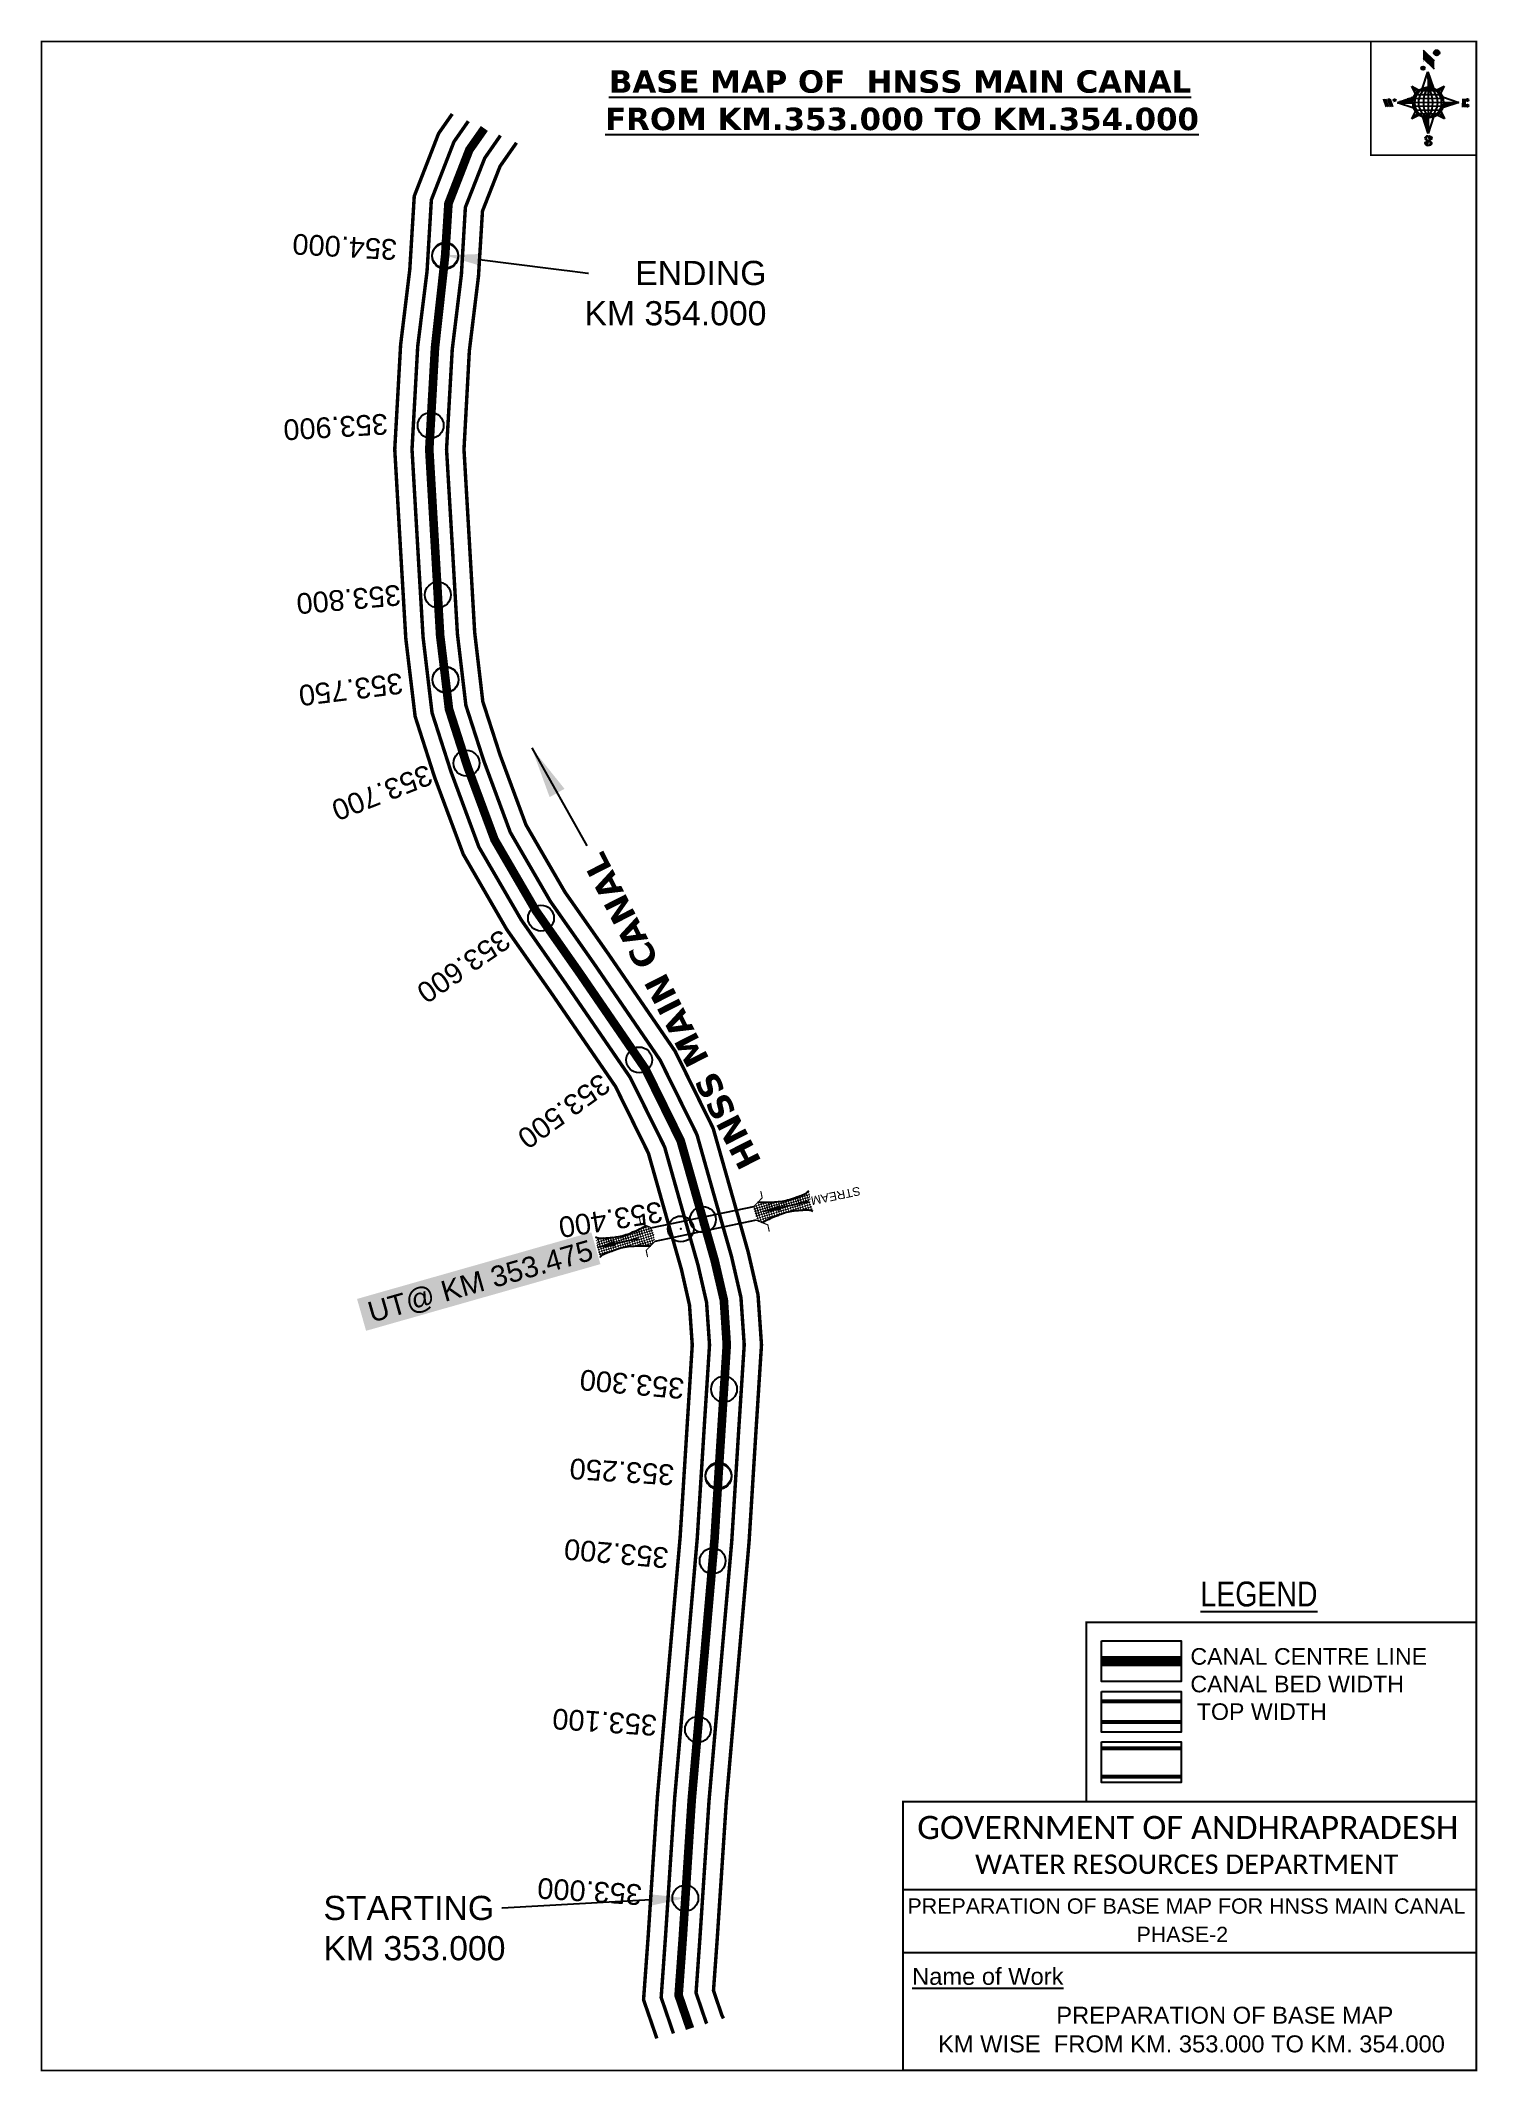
# Model space of a CAD drawing. Header units: inches. Extents: x 803734 to 804566, y 1573558 to 1574734.
import ezdxf
from ezdxf import colors
from ezdxf.entities.mleader import LeaderData, LeaderLine
from ezdxf.enums import TextEntityAlignment as Align
from ezdxf.math import Vec2, Vec3

# ---------------------------------------------------------------- set-up
doc = ezdxf.new("R2010")
doc.units = ezdxf.units.IN
doc.header["$LTSCALE"] = 15
doc.header["$MEASUREMENT"] = 0
doc.header["$PDMODE"] = 32
doc.header["$PDSIZE"] = 15
doc.linetypes.add('HIDDEN2', pattern=[0.1875, 0.125, -0.0625])
for name, color, linetype in [('AQUADUCT', 1, 'Continuous'), ('bord', 1, 'Continuous'), ('CANAL1', 7, 'Continuous'), ('CSMark', 72, 'Continuous'), ('DCBMS', 232, 'Continuous'), ('PAGE', 7, 'Continuous'), ('STRUCTURE', 5, 'Continuous'), ('TEXT', 6, 'Continuous')]:
    doc.layers.add(name, color=color, linetype=linetype)
doc.styles.add('ARIALN', font='ARIALN.TTF')
doc.styles.get("Standard").update_dxf_attribs({"font": 'arial.ttf'})
doc.dimstyles.get("Standard").update_dxf_attribs({"dimtxt": 20, "dimasz": 0.18, "dimexe": 0.18, "dimexo": 0.0625, "dimgap": 0.09, "dimtad": 0, "dimtih": 1, "dimtoh": 1, "dimdec": 4, "dimzin": 0, "dimdsep": 46, "dimtxsty": 'Standard', "dimcen": 0.09, "dimadec": 0, "dimazin": 0, "dimtfac": 1, "dimtdec": 4, "dimtofl": 0, "dimtmove": 0, "dimatfit": 3, "dimfxl": 1, "dimtolj": 1, "dimtzin": 0, "dimarcsym": 0})
pattern_1 = [(267.297113149, (-8720374.938, 50637915.138), (10.5367255337, -0.497431438), [])]
pattern_2 = [(357.297113149, (-8720374.938, 50637915.138), (0.497431438, 10.5367255337), [])]

# ---------------------------------------------------------------- blocks, each defined once
blk = doc.blocks.new('*X26')
at = {"color": 0, "linetype": 'Continuous'}
for p, q in [((6321.6, 240.5), (6322.3, 241.2)), ((6321.6, 240.3), (6322.3, 241)), ((6321.6, 240.1), (6322.3, 240.8)), ((6321.6, 239.9), (6322.4, 240.7)), ((6321.6, 239.8), (6322.4, 240.6)), ((6321.6, 239.6), (6322.5, 240.5)), ((6321.6, 239.4), (6322.5, 240.3)), ((6321.6, 239.2), (6322.6, 240.2)), ((6321.7, 239.1), (6322.6, 240.1)), ((6321.8, 240.8), (6322.4, 241.4)), ((6321.8, 239), (6322.7, 240)), ((6321.8, 239), (6322.8, 239.9)), ((6321.9, 238.9), (6322.9, 239.8)), ((6322, 238.8), (6323, 239.7)), ((6322.1, 241.3), (6322.4, 241.6)), ((6322.1, 238.7), (6323.1, 239.6)), ((6322.2, 238.6), (6323.1, 239.6)), ((6322.3, 238.5), (6323.2, 239.5)), ((6322.4, 238.5), (6323.3, 239.4)), ((6322.5, 238.4), (6323.4, 239.3)), ((6322.7, 238.4), (6323.6, 239.3)), ((6322.8, 238.3), (6323.7, 239.2)), ((6322.9, 238.3), (6323.8, 239.1)), ((6323.1, 238.2), (6323.9, 239.1)), ((6323.2, 238.2), (6324, 239)), ((6323.3, 238.2), (6324.2, 239)), ((6323.5, 238.1), (6324.3, 238.9)), ((6323.7, 238.1), (6324.4, 238.9)), ((6323.8, 238.1), (6324.6, 238.8)), ((6324.1, 238.2), (6324.7, 238.8)), ((6324.3, 238.3), (6324.9, 238.8)), ((6324.6, 238.3), (6325.1, 238.8)), ((6324.8, 238.4), (6325.2, 238.8)), ((6325.1, 238.5), (6325.4, 238.8)), ((6325.4, 238.6), (6325.6, 238.8))]:
    blk.add_line(p, q, dxfattribs=at)
blk = doc.blocks.new('*X25')
at = {"color": 0, "linetype": 'Continuous'}
for p, q in [((6324.4, 240.3), (6324.5, 240.4)), ((6324.6, 240.3), (6324.8, 240.5)), ((6324.7, 240.2), (6325, 240.5)), ((6324.8, 240.2), (6325.2, 240.6)), ((6325, 240.1), (6325.5, 240.6)), ((6325.1, 240.1), (6325.6, 240.6)), ((6325.2, 240), (6325.8, 240.6)), ((6325.3, 240), (6326, 240.6)), ((6325.4, 239.9), (6326.1, 240.6)), ((6325.5, 239.8), (6326.2, 240.5)), ((6325.6, 239.8), (6326.3, 240.5)), ((6325.7, 239.7), (6326.5, 240.4)), ((6325.9, 239.6), (6326.6, 240.3)), ((6326, 239.5), (6326.7, 240.3)), ((6326, 239.4), (6326.8, 240.2)), ((6326.1, 239.3), (6327, 240.2)), ((6326.2, 239.3), (6327.1, 240.1)), ((6326.3, 239.2), (6327.1, 240)), ((6326.4, 239.1), (6327.2, 239.9)), ((6326.5, 239), (6327.3, 239.8)), ((6326.5, 238.9), (6327.4, 239.7)), ((6326.6, 238.8), (6327.5, 239.6)), ((6326.7, 238.7), (6327.5, 239.5)), ((6326.8, 238.6), (6327.6, 239.4)), ((6326.8, 238.5), (6327.7, 239.3)), ((6326.8, 236.5), (6327.4, 237)), ((6326.9, 238.3), (6327.8, 239.2)), ((6326.9, 238.2), (6327.9, 239.1)), ((6326.9, 236.8), (6327.6, 237.4)), ((6327, 238.1), (6327.8, 239)), ((6327, 237.9), (6327.8, 238.8)), ((6327, 237.8), (6327.8, 238.6)), ((6327, 237.6), (6327.8, 238.4)), ((6327, 237.4), (6327.8, 238.2)), ((6327, 237.3), (6327.8, 238)), ((6327, 237.1), (6327.8, 237.9))]:
    blk.add_line(p, q, dxfattribs=at)
blk = doc.blocks.new('H')
at = {"layer": 'bord', "extrusion": (0.000427885, 0.004792, 0.999988)}
h = blk.add_hatch(dxfattribs=at)
h.set_pattern_fill('LINE', color=8, scale=84.387686, angle=-2.7029, style=0)
h.set_pattern_definition(pattern_2)
h.paths.add_polyline_path([(-492, 786, -0.090992), (-448, 775), (-486, 912)])
h = blk.add_hatch(dxfattribs=at)
h.set_pattern_fill('LINE', color=8, scale=84.387686, angle=-92.7029, style=0)
h.set_pattern_definition(pattern_1)
h.paths.add_polyline_path([(-625, 665, -0.090992), (-615, 710), (-751, 671)])
h = blk.add_hatch(dxfattribs=at)
h.set_pattern_fill('LINE', color=8, scale=84.387686, angle=-2.7029, style=0)
h.set_pattern_definition(pattern_2)
h.paths.add_polyline_path([(-504, 533, -0.090992), (-549, 543), (-510, 406)])
h = blk.add_hatch(dxfattribs=at)
h.set_pattern_fill('LINE', color=8, scale=84.387686, angle=-92.7029, style=0)
h.set_pattern_definition(pattern_1)
h.paths.add_polyline_path([(-246, 647), (-372, 653, -0.090992), (-382, 609)])
for p, q in [((-519, 1020, -1217), (-435, 927, -1216)), ((-516, 1087, -1217), (-432, 994, -1217)), ((-538, 774, -1216), (-487, 906, -1216)), ((-487, 906, -1216), (-493, 780, -1216)), ((-487, 906, -1216), (-448, 769, -1216)), ((-865, 701, -1215), (-847, 638, -1215)), ((-847, 700, -1215), (-829, 637, -1215)), ((-829, 699, -1215), (-811, 636, -1215)), ((-829, 699, -1215), (-811, 698, -1215)), ((-811, 698, -1215), (-794, 635, -1215)), ((-752, 665, -1215), (-615, 704, -1215)), ((-627, 794, -1216), (-567, 760, -1216)), ((-627, 794, -1216), (-584, 747, -1215)), ((-599, 731, -1215), (-627, 794, -1216)), ((-421, 753, -1216), (-359, 781, -1216)), ((-359, 781, -1216), (-405, 739, -1216)), ((-359, 781, -1216), (-392, 721, -1215)), ((-379, 693, -1215), (-246, 641, -1215)), ((-213, 669, -1215), (-217, 601, -1215)), ((-752, 665, -1215), (-625, 659, -1215)), ((-619, 614, -1215), (-752, 665, -1215)), ((-639, 526, -1214), (-606, 585, -1215)), ((-639, 526, -1214), (-593, 568, -1215)), ((-577, 553, -1215), (-639, 526, -1214)), ((-511, 400, -1214), (-549, 537, -1214)), ((-460, 533, -1215), (-511, 400, -1214)), ((-505, 527, -1214), (-511, 400, -1214)), ((-371, 513, -1214), (-431, 546, -1215)), ((-371, 513, -1214), (-414, 560, -1215)), ((-399, 576, -1215), (-371, 513, -1214)), ((-246, 641, -1215), (-383, 603, -1215)), ((-373, 647, -1215), (-246, 641, -1215)), ((-197, 600, -1215), (-194, 668, -1215))]:
    blk.add_line(p, q, dxfattribs=at)
at = {"layer": 'bord', "color": 8, "linetype": 'ByBlock', "extrusion": (0.000427885, 0.004792, 0.999988)}
for p, q in [((-375, 679, -1215), (-620, 691, -1215)), ((-386, 711, -1215), (-605, 722, -1215)), ((-411, 744, -1216), (-578, 752, -1216)), ((-493, 780, -1216), (-505, 527, -1214)), ((-373, 647, -1215), (-625, 659, -1215)), ((-378, 616, -1215), (-623, 628, -1215)), ((-392, 585, -1215), (-611, 595, -1215)), ((-420, 555, -1215), (-587, 562, -1215))]:
    blk.add_line(p, q, dxfattribs=at)
at = {"layer": 'bord', "extrusion": (0.000427885, 0.004792, 0.999988), "elevation": -1212}
for points, const_width in [([(-522, 960), (-516, 1093)], 1.61), ([(-434, 933), (-428, 1066)], 1.61), ([(-870, 707), (-846, 706)], 0.642), ([(-829, 643), (-821, 678)], 0.642), ([(-793, 641), (-782, 694)], 0.642), ([(-223, 676), (-174, 673)], 0.706), ([(-829, 643), (-855, 644)], 0.642), ([(-811, 642), (-784, 641)], 0.642), ([(-177, 605), (-226, 607)], 0.706), ([(-195, 645), (-185, 644)], 0.706)]:
    blk.add_lwpolyline(points, dxfattribs=dict(at, const_width=const_width))
for points, const_width in [([(-414, 1073, 1), (-398, 1058, 1)], 22.3), ([(-530, 950, 1), (-520, 939, 1)], 14.8), ([(-776, 697, 1), (-769, 690, 1)], 8.9), ([(-180, 618, 1), (-173, 611, 1)], 9.79), ([(-178, 667, 1), (-171, 660, 1)], 9.79), ([(-490, 362, 1), (-498, 369, 1)], 11.1), ([(-525, 322, 1), (-533, 329, 1)], 11.1)]:
    blk.add_lwpolyline(points, format="xyb", close=True, dxfattribs=dict(at, const_width=const_width))
for points in [[(-537, 317), (-531, 310), (-520, 307), (-505, 307), (-494, 310), (-486, 318), (-487, 326), (-491, 333), (-494, 336), (-503, 341), (-522, 347), (-530, 352), (-534, 355), (-537, 363), (-537, 373), (-530, 381), (-520, 384), (-504, 384), (-493, 380), (-487, 373)], [(-522, 348), (-526, 354), (-528, 361), (-528, 371), (-526, 375), (-521, 381), (-515, 384)], [(-505, 307), (-499, 312), (-497, 319), (-497, 327), (-501, 335), (-509, 343)]]:
    blk.add_lwpolyline(points, dxfattribs=at)
at = {"layer": 'bord', "extrusion": (0.000427885, 0.004792, 0.999988)}
for centre, radius in [((-406, 1065, -1212), 22.3), ((-525, 944, -1212), 14.8), ((-773, 694, -1212), 8.9), ((-498, 659, -1212), 127), ((-177, 615, -1212), 9.79), ((-174, 663, -1212), 9.79), ((-494, 365, -1212), 11.1), ((-529, 325, -1212), 11.1)]:
    blk.add_circle(centre, radius, dxfattribs=at)
at = {"layer": 'bord', "color": 8, "linetype": 'ByBlock', "extrusion": (0.000427885, 0.004792, 0.999988)}
for centre, radius, start, end in [((-482, 658, -1212), 128, 94.9254, 259.6691), ((-437, 656, -1212), 141, 113.2864, 241.308), ((-316, 651, -1212), 222, 142.5892, 212.0053), ((-560, 662, -1212), 141, 293.2864, 61.308), ((-681, 668, -1212), 222, 322.5892, 32.0053), ((-515, 660, -1212), 128, 274.9254, 79.6691)]:
    blk.add_arc(centre, radius, start, end, dxfattribs=at)
at = {"layer": 'bord', "extrusion": (0.000427885, 0.004792, 0.999988)}
for points in [[(-516, 1093, -1212), (-431, 1000, -1212), (-519, 1026, -1212), (-434, 933, -1212)], [(-864, 707, -1212), (-846, 706, -1212), (-846, 644, -1212), (-829, 643, -1212)], [(-829, 705, -1212), (-811, 704, -1212), (-811, 642, -1212), (-793, 641, -1212)], [(-193, 674, -1212), (-197, 606, -1212), (-213, 675, -1212), (-216, 607, -1212)]]:
    blk.add_solid(points, dxfattribs=at)
at = {"layer": 'bord', "extrusion": (0.000427885, 0.004792, 0.999988), "xscale": 7.977342409717546, "yscale": 7.977342408231451, "zscale": 7.977342408476333, "rotation": 138.0840426661453}
for name, p in [('*X25', (38301, -31929, -1212)), ('*X26', (38314, -31951, -1212))]:
    blk.add_blockref(name, p, dxfattribs=at)
blk = doc.blocks.new('UT')
at = {"layer": 'STRUCTURE'}
h = blk.add_hatch(dxfattribs=at)
h.set_pattern_fill('DASH', color=150, scale=8, angle=-39.6278, style=0)
h.set_pattern_definition([(320.372247933, (-4370.464, -6260.8811), (1.40800153113, 0.132407282), [1, -1])])
h.paths.add_polyline_path([(765163, 1700681.9), (765165.6, 1700680.6), (765167.2, 1700680.3), (765169.1, 1700680), (765172.4, 1700679.6), (765176.4, 1700679.3), (765179.5, 1700679.5), (765183.1, 1700679.9), (765187.7, 1700680.9), (765188.9, 1700681.2), (765193.1, 1700682.2), (765196.1, 1700680.2), (765196.1, 1700672.2), (765193.1, 1700670.2), (765190.5, 1700670.8), (765188.1, 1700671.3), (765185.5, 1700671.8), (765183.6, 1700672.1), (765181, 1700672.5), (765180.3, 1700672.5), (765178.5, 1700672.6), (765176.7, 1700672.6), (765174.6, 1700672.5), (765172.5, 1700672.3), (765170.4, 1700672), (765168.5, 1700671.7), (765166.1, 1700671.2), (765165, 1700670.8), (765163, 1700669.7)])
h.paths.add_polyline_path([(765259.1, 1700682.2), (765256.1, 1700680.2), (765256.1, 1700672.2), (765259.1, 1700670.2), (765261.9, 1700671), (765264.4, 1700671.6), (765266.4, 1700672), (765269.1, 1700672.5), (765272.7, 1700673), (765276.1, 1700673.1), (765278.6, 1700672.9), (765281.2, 1700672.7), (765283.9, 1700672.3), (765286.4, 1700671.9), (765288, 1700671.3), (765289.2, 1700670.6), (765289.1, 1700682.7), (765287.6, 1700681.8), (765285.7, 1700681.2), (765283, 1700680.7), (765281.2, 1700680.4), (765276.7, 1700679.9), (765272.7, 1700679.9), (765268.7, 1700680.3), (765264.8, 1700681), (765261.2, 1700681.7)])
at = {"layer": 'STRUCTURE', "color": 150, "const_width": 0.628}
for points in [[(765190.1, 1700688.2), (765190.1, 1700684.2), (765196.1, 1700680.2), (765256.1, 1700680.2), (765262.1, 1700684.2), (765262.1, 1700688.2)], [(765190.1, 1700664.2), (765190.1, 1700668.2), (765196.1, 1700672.2), (765256.1, 1700672.2), (765262.1, 1700668.2), (765262.1, 1700664.2)]]:
    blk.add_lwpolyline(points, dxfattribs=at)
at = {"layer": 'STRUCTURE', "color": 150}
for points in [[(765196.1, 1700680.2), (765256.1, 1700680.2)], [(765196.1, 1700672.2), (765256.1, 1700672.2)], [(765196.1, 1700672.2), (765256.1, 1700672.2)]]:
    blk.add_lwpolyline(points, dxfattribs=at)
at = {"layer": 'STRUCTURE', "color": 0}
blk.add_circle((765226.1, 1700676.2), 1.89, dxfattribs=at)
at = {"layer": 'STRUCTURE', "color": 150}
for points in [[(765163, 1700681.9), (765164.4, 1700681.1), (765167.9, 1700680.2), (765171.2, 1700679.8), (765176.1, 1700679.4), (765184.7, 1700680.3), (765193.1, 1700682.2)], [(765289.1, 1700682.7), (765287.8, 1700681.9), (765284.3, 1700680.9), (765280.9, 1700680.4), (765276.1, 1700679.8), (765267.4, 1700680.5), (765259.1, 1700682.2)], [(765163, 1700669.7), (765164.3, 1700670.6), (765167.8, 1700671.6), (765171.2, 1700672.1), (765176, 1700672.6), (765184.7, 1700672), (765193.1, 1700670.2)], [(765289.2, 1700670.6), (765287.8, 1700671.4), (765284.2, 1700672.3), (765280.9, 1700672.7), (765276.1, 1700673.1), (765267.4, 1700672.2), (765259.1, 1700670.2)]]:
    blk.add_spline(points, degree=3, dxfattribs=at)
at = {"layer": 'STRUCTURE', "color": 0}
blk.add_text('STREAM', height=5, dxfattribs=at).set_placement((765148.2, 1700675.8), align=Align.MIDDLE_CENTER)
for points in [[(765190.9, 1700676), (765164.2, 1700675.8)], [(765289.3, 1700676.7), (765265.4, 1700676.4)]]:
    blk.add_leader(points, dimstyle='Standard', override={"dimasz": 10, "dimgap": 0.09, "dimtad": 0}, dxfattribs=at)

msp = doc.modelspace()

# ---------------------------------------------------------------- linework, layer by layer
at = {"layer": 'CANAL1', "color": 200, "const_width": 2}
for points in [[(804091.1, 1573577.1), (804083.4, 1573599.5), (804086.1, 1573636.7), (804091.4, 1573716.9), (804104.6, 1573867.7), (804108.8, 1573934.5), (804111.6, 1573978.8), (804110, 1574001.9), (804105.3, 1574022.7), (804096.7, 1574052.8), (804086.2, 1574089.9), (804067.1, 1574128.6), (804030.1, 1574182.5), (804004.1, 1574219.6), (803979, 1574263), (803962.4, 1574307.6), (803951.1, 1574342.9), (803945.7, 1574388), (803942.8, 1574437), (803939.3, 1574497.6), (803942.7, 1574558.2), (803948, 1574601.7), (803950.6, 1574644.3), (803964.7, 1574680.6), (803972.6, 1574691.9)], [(804129.7, 1573588.7), (804128.8, 1573590.4), (804123.9, 1573604.8), (804126, 1573633.9), (804131.3, 1573713.9), (804144.5, 1573864.7), (804148.7, 1573932), (804151.7, 1573978.9), (804149.7, 1574007.8), (804144, 1574032.6), (804135.2, 1574063.8), (804123.7, 1574104.3), (804101.7, 1574148.9), (804063, 1574205.3), (804037.9, 1574241.1), (804015.3, 1574280.1), (804000.3, 1574320.6), (803990.3, 1574351.5), (803985.6, 1574391.5), (803982.8, 1574439.3), (803979.4, 1574497.6), (803982.5, 1574554.7), (803987.8, 1574598), (803990.1, 1574635.6), (804000.3, 1574661.6), (804009.8, 1574675.2)]]:
    msp.add_lwpolyline(points, dxfattribs=at)
at = {"layer": 'CANAL1', "color": 5, "const_width": 2}
for points in [[(804100.7, 1573580), (804093.6, 1573600.8), (804096.1, 1573636), (804101.4, 1573716.1), (804114.5, 1573866.9), (804118.7, 1573933.9), (804121.6, 1573978.8), (804119.9, 1574003.4), (804114.9, 1574025.2), (804106.3, 1574055.5), (804095.6, 1574093.5), (804075.7, 1574133.7), (804038.3, 1574188.2), (804012.6, 1574225), (803988, 1574267.3), (803971.9, 1574310.8), (803960.9, 1574345), (803955.7, 1574388.8), (803952.8, 1574437.6), (803949.3, 1574497.6), (803952.6, 1574557.3), (803958, 1574600.7), (803960.5, 1574642.1), (803973.6, 1574675.8), (803981.9, 1574687.7)], [(804120, 1573585.7), (804119.6, 1573586.5), (804113.8, 1573603.5), (804116, 1573634.6), (804121.3, 1573714.6), (804134.5, 1573865.4), (804138.7, 1573932.6), (804141.7, 1573978.9), (804139.8, 1574006.3), (804134.3, 1574030.2), (804125.5, 1574061), (804114.3, 1574100.7), (804093, 1574143.8), (804054.8, 1574199.6), (804029.4, 1574235.8), (804006.2, 1574275.8), (803990.8, 1574317.4), (803980.5, 1574349.3), (803975.6, 1574390.6), (803972.8, 1574438.7), (803969.3, 1574497.6), (803972.6, 1574555.5), (803977.9, 1574598.9), (803980.2, 1574637.8), (803991.4, 1574666.3), (804000.5, 1574679.4)]]:
    msp.add_lwpolyline(points, dxfattribs=at)
at = {"layer": 'CANAL1', "color": 1, "linetype": 'HIDDEN2', "ltscale": 8, "const_width": 5}
msp.add_lwpolyline([(804110.3, 1573582.8), (804103.7, 1573602.1), (804106.1, 1573635.3), (804111.3, 1573715.4), (804124.5, 1573866.2), (804126.8, 1573903.3), (804128.7, 1573933.3), (804131.6, 1573978.9), (804129.9, 1574004.8), (804124.6, 1574027.7), (804115.9, 1574058.3), (804111.8, 1574072.8), (804104.9, 1574097.1), (804084.4, 1574138.8), (804046.6, 1574193.9), (804021, 1574230.4), (803997.1, 1574271.5), (803981.3, 1574314.1), (803970.7, 1574347.2), (803968.7, 1574364.3), (803965.6, 1574389.7), (803962.8, 1574438.1), (803959.3, 1574497.6), (803962.6, 1574556.4), (803968.5, 1574610), (803970.4, 1574640), (803982.5, 1574671.1), (803991.2, 1574683.5)], dxfattribs=at)
at = {"layer": 'CANAL1', "color": 1, "linetype": 'HIDDEN2', "ltscale": 100, "const_width": 6, "elevation": -0.4}
msp.add_lwpolyline([(804394.7, 1573795.6), (804348.7, 1573795.6)], dxfattribs=at)
at = {"layer": 'CANAL1', "color": 5, "const_width": 2.4, "elevation": -0.4}
for points in [[(804394.7, 1573772.4), (804348.7, 1573772.4)], [(804394.7, 1573760.4), (804348.7, 1573760.4)]]:
    msp.add_lwpolyline(points, dxfattribs=at)
at = {"layer": 'CANAL1', "color": 200, "const_width": 2.4, "elevation": -0.4}
for points in [[(804394.7, 1573745.1), (804348.7, 1573745.1)], [(804394.7, 1573728.7), (804348.7, 1573728.7)]]:
    msp.add_lwpolyline(points, dxfattribs=at)
at = {"layer": 'CSMark', "color": 3}
for p in [(803968.5, 1574610), (803968.5, 1574609.5), (803960.1, 1574511.5), (803964.3, 1574413.3), (803968.7, 1574364.3), (803968.7, 1574364.1), (803980.8, 1574315.8), (804024, 1574226.1), (804080.9, 1574143.9), (804117.8, 1574051.5), (804130, 1573953.2), (804126.8, 1573903.3), (804126.8, 1573902.6), (804123.4, 1573853.7), (804114.9, 1573756.1), (804107.6, 1573658.4)]:
    msp.add_point(p, dxfattribs=at)
at = {"layer": 'CSMark'}
msp.add_point((804105, 1574046, 55), dxfattribs=at)
at = {"layer": 'PAGE', "const_width": 1}
msp.add_lwpolyline([(804565.7, 1573558.6), (804565.7, 1574733.9), (803734.7, 1574733.9), (803734.7, 1573558.6), (804565.7, 1573558.6)], dxfattribs=at)
at = {"layer": 'PAGE'}
for points, const_width in [([(804565.7, 1574733.9), (804504.6, 1574733.9), (804504.6, 1574668.1), (804565.7, 1574668.1)], 1), ([(804339.9, 1573818.1), (804565.7, 1573818.1), (804565.7, 1573714.3), (804339.9, 1573714.3)], 1.2), ([(804233.6, 1573714.3), (804565.7, 1573714.3), (804565.7, 1573558.6), (804233.6, 1573558.6)], 1.2)]:
    msp.add_lwpolyline(points, close=True, dxfattribs=dict(at, const_width=const_width))
at = {"layer": 'PAGE', "elevation": -0.4}
for points in [[(804348.7, 1573807.4), (804394.7, 1573807.4), (804394.7, 1573783.9), (804348.7, 1573783.9)], [(804348.7, 1573778.1), (804394.7, 1573778.1), (804394.7, 1573754.6), (804348.7, 1573754.6)], [(804348.7, 1573748.9), (804394.7, 1573748.9), (804394.7, 1573725.3), (804348.7, 1573725.3)]]:
    msp.add_lwpolyline(points, close=True, dxfattribs=at)
at = {"layer": 'PAGE'}
for points in [[(804233.6, 1573663.3), (804565.7, 1573663.3)], [(804233.6, 1573626.9), (804565.7, 1573626.9)]]:
    msp.add_lwpolyline(points, dxfattribs=at)

# ---------------------------------------------------------------- block references
at = {"layer": 'AQUADUCT', "color": 1, "xscale": 0.0703495379661093, "yscale": 0.07034953800030053, "zscale": 0.07034953795990817, "rotation": 3.078330607406165}
msp.add_blockref('H', (804575.3, 1574654.5, 85.4), dxfattribs=at)
at = {"layer": 'STRUCTURE', "color": 0, "rotation": 191.8237960182184}
msp.add_blockref('UT', (1204635.4, 3395437.5), dxfattribs=at)

# ---------------------------------------------------------------- texts
at = {"layer": 'CANAL1', "insert": (804139.9, 1574078), "char_height": 14, "width": 205.129, "attachment_point": 1, "rotation": 117.0475}
msp.add_mtext('\\pi0.96322;{\\fVerdana|b1|i0|c0|p34;HNSS MAIN CANAL}', dxfattribs=at)
at = {"layer": 'CSMark', "color": 1}
for s, rotation, p in [('354.000', 176.8067, (803940.6, 1574613.2)), ('353.900', 183.3375, (803935.3, 1574512.3)), ('353.800', 184.9831, (803942.8, 1574413.3)), ('353.750', 187.0313, (803944, 1574362.2)), ('353.700', 201.4117, (803960.2, 1574309.8)), ('353.600', 214.4155, (804004.2, 1574215.2)), ('353.500', 215.7378, (804061.9, 1574131.9)), ('353.400', 188.9831, (804094.3, 1574056.1)), ('353.300', 175.0067, (804106.9, 1573953.4)), ('353.250', 176.4215, (804101.1, 1573903.4)), ('353.200', 175.0067, (804097.8, 1573855.3)), ('353.100', 176.2328, (804091.1, 1573758.3)), ('353.000', 176.2328, (804082.4, 1573660.2))]:
    msp.add_text(s, height=12, rotation=rotation, dxfattribs=at).set_placement(p, align=Align.MIDDLE_LEFT)
at = {"layer": 'PAGE', "extrusion": (0.000201441, 0.004807, 0.999988), "style": 'ARIALN'}
msp.add_text('%%ULEGEND', height=14.4, rotation=359.9999, dxfattribs=at).set_placement((804439.8, 1573815.6, 7727.2), align=Align.MIDDLE)
at = {"layer": 'PAGE', "extrusion": (0.000201441, 0.004807, 0.999988)}
for s, height, p in [('PREPARATION OF BASE MAP FOR HNSS MAIN CANAL', 8.878, (804236.2, 1573630.4, 7726.3)), ('%%UName of Work', 9.822, (804238.9, 1573589.2, 7724.9))]:
    msp.add_text(s, height=height, rotation=359.9999, dxfattribs=at).set_placement(p)
for s, height, p in [('PHASE-2', 8.88, (804395.4, 1573618.4, 7726.2)), ('PREPARATION OF BASE MAP', 9.822, (804420, 1573571.6, 7725)), ('KM WISE  FROM KM. 353.000 TO KM. 354.000', 9.822, (804400.7, 1573555, 7725))]:
    msp.add_text(s, height=height, rotation=359.9999, dxfattribs=at).set_placement(p, align=Align.MIDDLE_CENTER)
at = {"layer": 'PAGE', "extrusion": (0.000201441, 0.004807, 0.999988), "attachment_point": 1, "text_direction": (1, -1e-06, -0.000201)}
for s, insert, char_height, width in [('CANAL CENTRE LINE CANAL BED WIDTH {\\H2.3717x; }\\P TOP WIDTH{\\H1.9152x; }', (804400.1, 1573803.2, -0.4), 9.6, 168.926), ('\\pi3.5885;{\\fCalibri|b0|i0|c0|p34;\\H1.3333x;GOVERNMENT OF ANDHRAPRADESH\\P\\pi37.073;\\H0.83998x;WATER RESOURCES DEPARTMENT}', (804238.3, 1573706, -1.3), 10.059, 321.276)]:
    msp.add_mtext(s, dxfattribs=dict(at, insert=insert, char_height=char_height, width=width))
at = {"layer": 'STRUCTURE', "color": 5, "insert": (803921.9, 1574003), "char_height": 12, "width": 133.872, "attachment_point": 1, "rotation": 15.8826, "bg_fill": 1, "box_fill_scale": 1.3, "bg_fill_color": 7, "bg_fill_true_color": 16777215, "bg_fill_transparency": 4390977}
msp.add_mtext('\\pi0.71894;UT@ KM 353.475', dxfattribs=at)
at = {"layer": 'TEXT', "color": 1, "insert": (804041.6, 1574717.2), "char_height": 13, "width": 379.826, "attachment_point": 1}
msp.add_mtext('\\pi21.755;{\\fVerdana|b1|i0|c0|p34;\\LBASE MAP OF  HNSS MAIN CANAL \\P\\pi19.564;FROM KM.353.000 TO KM.354.000}', dxfattribs=at)

# ---------------------------------------------------------------- leaders
at = {"layer": 'CANAL1'}
msp.add_leader([(804018.6, 1574324.7), (804050.5, 1574268)], dimstyle='Standard', override={"dimasz": 30, "dimgap": 0.09, "dimtad": 0}, dxfattribs=at)
at = {"layer": 'DCBMS', "color": 5}
ml = msp.add_multileader_mtext('Standard', dxfattribs=at)
ml.set_content('STARTING\\PKM 353.000', color=5)
ml.set_leader_properties()
ml.build(insert=Vec2(0, 0))
ml.multileader.update_dxf_attribs({"dogleg_length": 0.36, "arrow_head_size": 20})
ctx = ml.context
ctx.base_point, ctx.char_height, ctx.arrow_head_size, ctx.landing_gap_size, ctx.plane_origin = Vec3(803897.9, 1573652.6), 14, 20, 0.09, Vec3(804068.8, 1573725.3)
notes = []
notes.append((ctx, [(0, (1, 1, 0), (804001.6, 1573652.6), (-1, 0), 0.36, [(0, [(804107.6, 1573658.4)], 0, [])])]))
ctx.mtext.insert, ctx.mtext.flow_direction = Vec3(803898, 1573659.7), 5
for ctx, leaders in notes:
    for number, flags, end, landing, length, lines in leaders:
        leader = LeaderData()
        leader.index, (leader.has_last_leader_line, leader.has_dogleg_vector, leader.attachment_direction) = number, flags
        leader.last_leader_point, leader.dogleg_vector, leader.dogleg_length = Vec3(end), Vec3(landing), length
        for number, points, colour, breaks in lines:
            line = LeaderLine()
            line.index, line.vertices, line.color, line.breaks = number, Vec3.list(points), colors.encode_raw_color(colour), breaks
            leader.lines.append(line)
        ctx.leaders.append(leader)

# ---------------------------------------------------------------- next in the draw order: leaders
ml = msp.add_multileader_mtext('Standard', dxfattribs=at)
ml.set_content('ENDING \\PKM 354.000', color=5)
ml.set_leader_properties()
ml.build(insert=Vec2(0, 0))
ml.multileader.update_dxf_attribs({"dogleg_length": 0.36, "arrow_head_size": 20})
ctx = ml.context
ctx.base_point, ctx.char_height, ctx.arrow_head_size, ctx.landing_gap_size, ctx.plane_origin = Vec3(804051.4, 1574599.7), 14, 20, 0.09, Vec3(804195.1, 1574812.1)
ctx.text_align_type = 2
notes = []
notes.append((ctx, [(1, (1, 1, 0), (804051.1, 1574599.7), (1, 0), 0.36, [(0, [(803968.5, 1574610)], 0, [])])]))
ctx.mtext.insert, ctx.mtext.width, ctx.mtext.alignment, ctx.mtext.flow_direction = Vec3(804154.6, 1574606.8), 109.049, 3, 5
ctx.mtext.has_bg_fill, ctx.mtext.bg_color, ctx.mtext.bg_scale_factor, ctx.mtext.bg_transparency, ctx.mtext.use_window_bg_color = 1, -1027028792, 1.5, 0, 1
for ctx, leaders in notes:
    for number, flags, end, landing, length, lines in leaders:
        leader = LeaderData()
        leader.index, (leader.has_last_leader_line, leader.has_dogleg_vector, leader.attachment_direction) = number, flags
        leader.last_leader_point, leader.dogleg_vector, leader.dogleg_length = Vec3(end), Vec3(landing), length
        for number, points, colour, breaks in lines:
            line = LeaderLine()
            line.index, line.vertices, line.color, line.breaks = number, Vec3.list(points), colors.encode_raw_color(colour), breaks
            leader.lines.append(line)
        ctx.leaders.append(leader)

doc.saveas('drawing.dxf')
